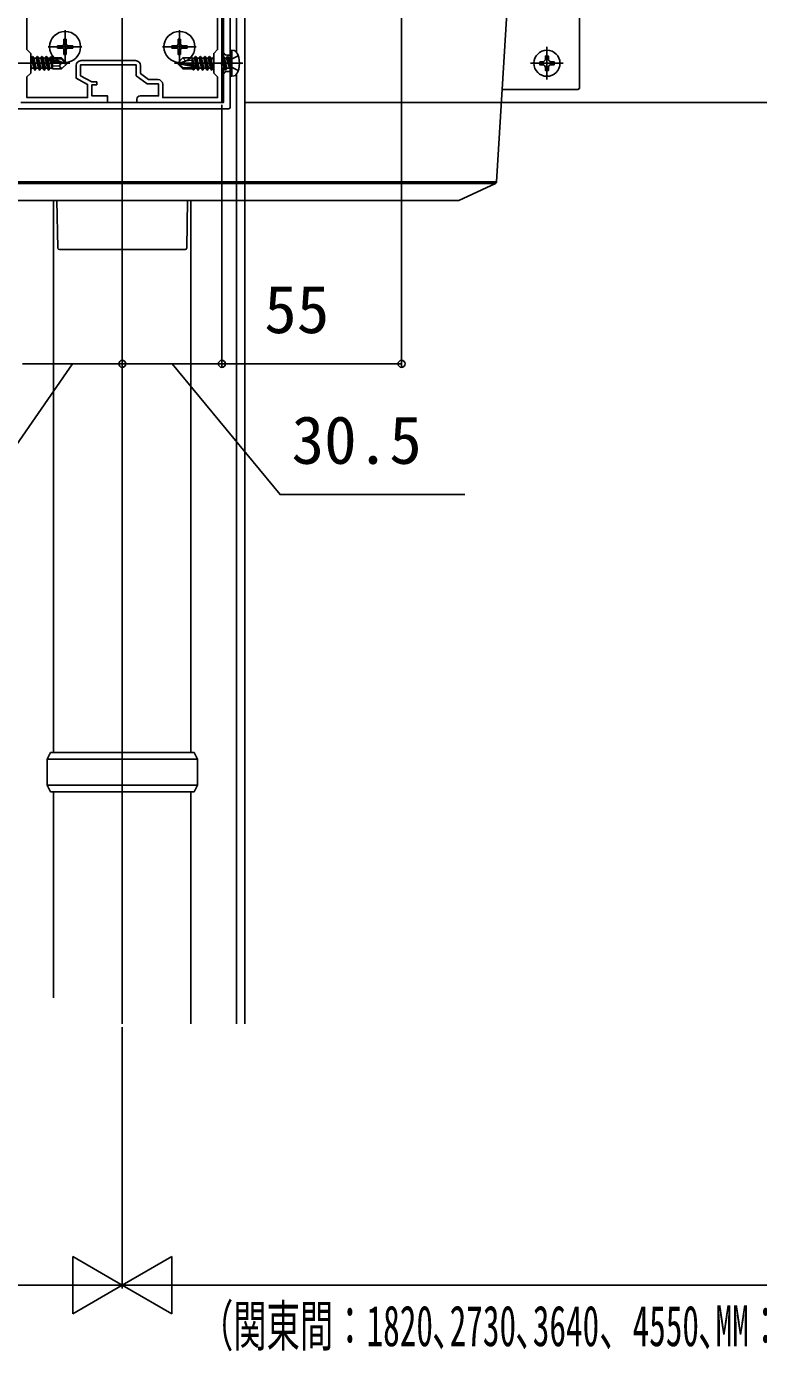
# Model space of a CAD drawing. Units: millimetres, scale not verified. Extents: x -875 to 875, y -1303 to 1296.
# Drawn here: x 18.2 to 242.3, y -160.5 to 245.1 of the extents above; entities that cross this region are included whole.
import ezdxf
from ezdxf.enums import TextEntityAlignment as Align

# ---------------------------------------------------------------- set-up
doc = ezdxf.new("R2010")
doc.units = ezdxf.units.MM
doc.header["$LTSCALE"] = 8
for name, color, linetype in [('0-2_YKK_11', 7, 'Continuous'), ('0-3_YKK_12', 2, 'Continuous'), ('0-4_YKK_13', 4, 'Continuous'), ('0-5_YKK_D', 6, 'Continuous')]:
    doc.layers.add(name, color=color, linetype=linetype)
doc.styles.add('ＭＳ ゴシック', font='')
doc.styles.get('ＭＳ ゴシック').set_extended_font_data('MS Gothic')

msp = doc.modelspace()

# ---------------------------------------------------------------- linework, layer by layer
at = {"layer": '0-2_YKK_11'}
msp.add_line((34.9, 234.603), (51.6, 234.603), dxfattribs=at)
for points in [[(78, 336.345), (78, 272.261), (77.88, 272.078), (77.88, 271.528), (78, 271.345), (78, 234.261), (77.88, 234.078), (77.88, 233.528), (78, 233.345), (78, 221.803), (52, 221.803), (52, 222.803)], [(18.3, 328.603), (18.3, 276.003), (19.5, 274.803), (19.5, 268.803), (18.3, 267.603), (18.3, 238.003), (19.5, 236.803), (19.5, 230.803), (18.3, 229.603), (18.3, 223.303), (36.9, 223.303), (36.9, 227.329), (33.4, 229.229), (33.4, 233.103)], [(59.9, 227.303), (59.9, 223.303), (76.7, 223.303), (76.7, 229.603), (75.5, 230.803), (75.5, 236.803), (76.7, 238.003), (76.7, 267.603)], [(53, 223.803), (58.6, 223.803), (58.6, 227.503), (55.1, 227.503), (51.8, 230.003), (51.8, 233.303), (34.7, 233.303), (34.7, 230.003), (38.2, 228.103), (39.7, 228.103), (39.7, 227.203), (38.2, 227.203), (38.2, 223.803), (43, 223.803), (43, 221.803), (17, 221.803)], [(53.1, 233.103), (53.1, 230.649), (55.537, 228.803), (58.4, 228.803)]]:
    msp.add_lwpolyline(points, dxfattribs=at)
for centre, radius, start, end in [((34.9, 233.103), 1.5, 90.00001, 179.99999), ((51.6, 233.103), 1.5, 0.00001, 89.99999), ((58.4, 227.303), 1.5, 0.00001, 89.99999), ((53, 222.803), 1, 90.00001, 179.99999)]:
    msp.add_arc(centre, radius, start, end, dxfattribs=at)
at = {"layer": '0-3_YKK_12'}
for p, q in [((47.5, 818.803), (47.5, -60.197)), ((82.5, 285.803), (82.5, 237.103)), ((82.5, 230.503), (82.5, -60.197)), ((85, 221.803), (164.093, 221.803))]:
    msp.add_line(p, q, dxfattribs=at)
for points in [[(85, 285.803), (85, 191.803), (85, -60.197)], [(164.093, 221.803), (580.407, 221.803), (660, 221.803)]]:
    msp.add_lwpolyline(points, dxfattribs=at)
at = {"layer": '0-4_YKK_13'}
for p, q in [((167.5, 286.803), (162.036, 197.471)), ((187.5, 286.803), (187.5, 226.303)), ((30, 233.653), (30, 243.953)), ((65, 233.653), (65, 243.953)), ((29.65, 241.153), (30.35, 241.153)), ((29.65, 241.153), (29.65, 239.653)), ((30.35, 241.153), (30.35, 239.653)), ((64.65, 241.153), (65.35, 241.153)), ((64.65, 241.153), (64.65, 239.653)), ((65.35, 241.153), (65.35, 239.653)), ((19.5, 235.353), (19.732, 235.353)), ((20.05, 235.903), (19.732, 235.353)), ((19.732, 235.353), (20.432, 232.253)), ((20.75, 231.703), (20.05, 235.903)), ((20.05, 235.903), (20.15, 235.903)), ((20.15, 235.903), (20.85, 231.703)), ((20.468, 235.353), (21.132, 235.353)), ((21.45, 235.903), (21.132, 235.353)), ((21.132, 235.353), (21.832, 232.253)), ((22.15, 231.703), (21.45, 235.903)), ((21.45, 235.903), (21.55, 235.903)), ((21.55, 235.903), (22.25, 231.703)), ((21.868, 235.353), (22.532, 235.353)), ((22.85, 235.903), (22.532, 235.353)), ((22.532, 235.353), (23.232, 232.253)), ((23.55, 231.703), (22.85, 235.903)), ((22.85, 235.903), (22.95, 235.903)), ((22.95, 235.903), (23.65, 231.703)), ((23.268, 235.353), (23.932, 235.353)), ((24.25, 235.903), (23.932, 235.353)), ((23.932, 235.353), (24.632, 232.253)), ((24.378, 235.135), (24.25, 235.903)), ((24.25, 235.903), (24.35, 235.903)), ((24.35, 235.903), (24.469, 235.19)), ((24.668, 235.353), (25.332, 235.353)), ((24.85, 238.803), (35.15, 238.803)), ((25.592, 235.803), (25.332, 235.353)), ((25.332, 235.353), (25.367, 235.2)), ((25.592, 235.803), (25.808, 235.803)), ((25.592, 235.803), (25.691, 235.203)), ((25.808, 235.803), (25.981, 235.503)), ((25.808, 235.803), (25.924, 235.203)), ((25.981, 235.503), (28.95, 235.503)), ((26.1, 235.503), (26.1, 235.203)), ((27.65, 239.153), (27.65, 238.453)), ((27.65, 239.153), (29.15, 239.153)), ((27.65, 238.453), (29.15, 238.453)), ((30.5, 233.953), (28.95, 235.503)), ((29.65, 237.953), (29.65, 236.453)), ((29.65, 236.453), (30.35, 236.453)), ((30.35, 237.953), (30.35, 236.453)), ((30.85, 239.153), (32.35, 239.153)), ((30.85, 238.453), (32.35, 238.453)), ((32.35, 239.153), (32.35, 238.453)), ((59.85, 238.803), (70.15, 238.803)), ((62.65, 239.153), (62.65, 238.453)), ((62.65, 239.153), (64.15, 239.153)), ((62.65, 238.453), (64.15, 238.453)), ((64.5, 233.953), (66.05, 235.503)), ((64.65, 237.953), (64.65, 236.453)), ((64.65, 236.453), (65.35, 236.453)), ((65.35, 237.953), (65.35, 236.453)), ((65.85, 239.153), (67.35, 239.153)), ((65.85, 238.453), (67.35, 238.453)), ((68.9, 235.503), (66.05, 235.503)), ((66.853, 234.545), (66.05, 235.503)), ((67.35, 239.153), (67.35, 238.453)), ((68.9, 235.503), (68.968, 235.353)), ((68.9, 233.227), (68.9, 235.503)), ((69.632, 235.353), (68.968, 235.353)), ((69.475, 233.107), (68.968, 235.353)), ((69.95, 235.903), (69.632, 235.353)), ((70.172, 232.963), (69.632, 235.353)), ((70.45, 232.905), (69.95, 235.903)), ((70.05, 235.903), (69.95, 235.903)), ((70.05, 235.903), (70.554, 232.877)), ((70.05, 235.903), (70.368, 235.353)), ((71.068, 232.253), (70.368, 235.353)), ((71.032, 235.353), (70.368, 235.353)), ((71.35, 235.903), (71.032, 235.353)), ((72.05, 231.703), (71.35, 235.903)), ((71.45, 235.903), (71.35, 235.903)), ((71.45, 235.903), (72.15, 231.703)), ((71.45, 235.903), (71.768, 235.353)), ((72.468, 232.253), (71.768, 235.353)), ((72.432, 235.353), (71.768, 235.353)), ((72.75, 235.903), (72.432, 235.353)), ((73.45, 231.703), (72.75, 235.903)), ((72.85, 235.903), (72.75, 235.903)), ((72.85, 235.903), (73.55, 231.703)), ((72.85, 235.903), (73.168, 235.353)), ((73.868, 232.253), (73.168, 235.353)), ((73.832, 235.353), (73.168, 235.353)), ((74.15, 235.903), (73.832, 235.353)), ((74.85, 231.703), (74.15, 235.903)), ((74.25, 235.903), (74.15, 235.903)), ((74.25, 235.903), (74.95, 231.703)), ((74.25, 235.903), (74.568, 235.353)), ((75.268, 232.253), (74.568, 235.353)), ((75.232, 235.353), (74.568, 235.353)), ((75.5, 235.816), (75.232, 235.353)), ((75.5, 234.168), (75.232, 235.353)), ((78.032, 235.353), (78, 235.353)), ((78.35, 235.903), (78.032, 235.353)), ((78.732, 232.253), (78.032, 235.353)), ((79.05, 231.703), (78.35, 235.903)), ((78.45, 235.903), (78.35, 235.903)), ((78.45, 235.903), (78.768, 235.353)), ((78.45, 235.903), (79.15, 231.703)), ((78.5, 235.816), (78.5, 237.303)), ((79.468, 232.253), (78.768, 235.353)), ((79.432, 235.353), (78.768, 235.353)), ((79.75, 235.903), (79.432, 235.353)), ((79.432, 235.353), (80.35, 232.303)), ((80, 236.303), (79.5, 236.303)), ((79.85, 235.903), (79.75, 235.903)), ((79.85, 235.903), (79.75, 235.903)), ((80.35, 232.303), (79.75, 235.903)), ((79.85, 235.903), (80.168, 235.353)), ((79.85, 235.903), (80.45, 232.303)), ((80.3, 235.353), (80.168, 235.353)), ((80.45, 232.303), (80.168, 235.353)), ((81, 237.803), (80.5, 237.715)), ((80.5, 229.891), (80.5, 237.715)), ((80.5, 231.303), (80.5, 236.303)), ((81, 237.803), (81.802, 237.661)), ((81, 229.803), (81, 237.803)), ((177.5, 228.803), (177.5, 238.803)), ((10.6, 233.803), (31.5, 233.803)), ((19.5, 233.438), (19.768, 232.253)), ((19.5, 231.789), (19.768, 232.253)), ((19.768, 232.253), (20.432, 232.253)), ((20.75, 231.703), (20.432, 232.253)), ((20.75, 231.703), (20.85, 231.703)), ((20.85, 231.703), (21.168, 232.253)), ((21.168, 232.253), (21.832, 232.253)), ((22.15, 231.703), (21.832, 232.253)), ((22.15, 231.703), (22.25, 231.703)), ((22.25, 231.703), (22.568, 232.253)), ((22.568, 232.253), (23.232, 232.253)), ((23.55, 231.703), (23.232, 232.253)), ((23.55, 231.703), (23.65, 231.703)), ((23.65, 231.703), (23.968, 232.253)), ((23.968, 232.253), (24.632, 232.253)), ((24.377, 235.135), (30.076, 233.953)), ((24.95, 231.703), (24.446, 234.728)), ((24.493, 234.712), (28.878, 233.803)), ((24.548, 235.203), (28.826, 235.203)), ((24.55, 234.7), (25.05, 231.703)), ((24.95, 231.703), (24.632, 232.253)), ((24.828, 234.643), (25.368, 232.253)), ((24.95, 231.703), (25.05, 231.703)), ((25.05, 231.703), (25.368, 232.253)), ((25.368, 232.253), (26.032, 232.253)), ((25.525, 234.498), (26.032, 232.253)), ((25.817, 234.438), (26.1, 232.72)), ((26.1, 232.103), (26.032, 232.253)), ((26.084, 234.382), (26.1, 234.299)), ((26.1, 234.379), (26.1, 232.103)), ((26.1, 232.103), (28.95, 232.103)), ((28.147, 233.06), (28.95, 232.103)), ((28.826, 235.203), (30.076, 233.953)), ((28.878, 233.803), (30.5, 233.803)), ((28.878, 233.803), (30.5, 233.653)), ((30.5, 233.653), (28.95, 232.103)), ((30.076, 233.953), (30.5, 233.953)), ((30.5, 233.653), (30.5, 233.953)), ((84.4, 233.803), (63.5, 233.803)), ((64.5, 233.953), (64.5, 233.653)), ((66.122, 233.803), (64.5, 233.953)), ((66.122, 233.803), (64.5, 233.803)), ((64.924, 233.653), (64.5, 233.653)), ((64.5, 233.653), (66.05, 232.103)), ((66.174, 232.403), (64.924, 233.653)), ((70.623, 232.471), (64.924, 233.653)), ((69.019, 232.103), (66.05, 232.103)), ((70.507, 232.893), (66.122, 233.803)), ((70.452, 232.403), (66.174, 232.403)), ((69.183, 233.168), (68.9, 234.886)), ((68.916, 233.223), (68.9, 233.307)), ((68.9, 232.103), (68.9, 232.403)), ((69.192, 231.803), (69.019, 232.103)), ((69.192, 231.803), (69.076, 232.403)), ((69.408, 231.803), (69.192, 231.803)), ((69.408, 231.803), (69.309, 232.403)), ((69.408, 231.803), (69.668, 232.253)), ((69.668, 232.253), (69.633, 232.406)), ((70.332, 232.253), (69.668, 232.253)), ((70.65, 231.703), (70.531, 232.416)), ((70.622, 232.47), (70.75, 231.703)), ((70.75, 231.703), (70.65, 231.703)), ((70.75, 231.703), (71.068, 232.253)), ((71.732, 232.253), (71.068, 232.253)), ((72.15, 231.703), (72.05, 231.703)), ((72.15, 231.703), (72.468, 232.253)), ((73.132, 232.253), (72.468, 232.253)), ((73.55, 231.703), (73.45, 231.703)), ((73.55, 231.703), (73.868, 232.253)), ((74.532, 232.253), (73.868, 232.253)), ((74.95, 231.703), (74.85, 231.703)), ((74.95, 231.703), (75.268, 232.253)), ((75.5, 232.253), (75.268, 232.253)), ((78.732, 232.253), (78.068, 232.253)), ((78.5, 230.303), (78.5, 232.253)), ((79.05, 231.703), (78.732, 232.253)), ((79.15, 231.703), (79.05, 231.703)), ((79.15, 231.703), (79.468, 232.253)), ((80.3, 232.253), (79.468, 232.253)), ((80, 231.303), (79.5, 231.303)), ((80, 231.303), (80.5, 231.303)), ((80.45, 232.303), (80.35, 232.303)), ((80.5, 231.303), (80.5, 220.303)), ((172.5, 233.803), (182.5, 233.803)), ((176.18, 234.243), (175.3, 234.243)), ((178.82, 233.363), (179.7, 233.363)), ((81, 229.803), (80.5, 229.891)), ((81, 229.803), (81.802, 229.944)), ((187, 225.803), (163.769, 225.803)), ((80, 219.803), (15, 219.803)), ((-42.5, 197.471), (137.5, 197.471)), ((137.5, 197.471), (162.036, 197.471)), ((161.748, 197.048), (150.5, 191.803)), ((137.5, 191.803), (-42.5, 191.803)), ((26.5, 22.803), (26.5, 191.803)), ((27.5, 191.803), (27.753, 177.294)), ((67.247, 177.294), (67.5, 191.803)), ((68.5, 191.803), (68.5, 22.803)), ((150.5, 191.803), (137.5, 191.803)), ((47.5, 176.803), (28.253, 176.803)), ((66.747, 176.803), (47.5, 176.803)), ((24.5, 20.803), (25.5, 22.803)), ((24.5, 12.803), (24.5, 20.803)), ((24.5, 20.803), (70.5, 20.803)), ((69.5, 22.803), (25.5, 22.803)), ((69.5, 22.803), (70.5, 20.803)), ((25.5, 10.803), (24.5, 12.803)), ((70.5, 12.803), (69.5, 10.803)), ((25.5, 10.803), (69.5, 10.803)), ((26.5, -52.197), (26.5, 10.803)), ((68.5, 10.803), (68.5, -60.197))]:
    msp.add_line(p, q, dxfattribs=at)
for points in [[(78.5, 237.303), (78.5, 286.803), (80, 286.803)], [(80, 286.803), (80.5, 286.803), (80.5, 236.303), (80, 236.303)], [(20.15, 235.903), (20.468, 235.353), (21.168, 232.253)], [(21.55, 235.903), (21.868, 235.353), (22.568, 232.253)], [(22.95, 235.903), (23.268, 235.353), (23.968, 232.253)], [(24.35, 235.903), (24.668, 235.353), (24.701, 235.203)], [(72.05, 231.703), (71.732, 232.253), (71.032, 235.353)], [(73.45, 231.703), (73.132, 232.253), (72.432, 235.353)], [(74.85, 231.703), (74.532, 232.253), (73.832, 235.353)], [(82.995, 236.061), (80.763, 234.948), (80.154, 233.803)], [(177.94, 235.123), (177.94, 236.003), (177.06, 236.003), (177.06, 235.123)], [(28.878, 233.803), (28.147, 233.06), (26.1, 232.903)], [(66.122, 233.803), (66.853, 234.545), (68.9, 234.703)], [(70.65, 231.703), (70.332, 232.253), (70.299, 232.403)], [(78, 232.136), (78.068, 232.253), (78, 232.552)], [(82.995, 231.545), (80.763, 232.658), (80.154, 233.803)], [(175.3, 234.243), (175.3, 233.363), (176.18, 233.363)], [(177.06, 232.483), (177.06, 231.603), (177.94, 231.603), (177.94, 232.483)], [(179.7, 233.363), (179.7, 234.243), (178.82, 234.243)], [(16.5, 221.803), (78.5, 221.803), (78.5, 230.303)], [(161.748, 197.048), (137.5, 197.048), (-42.5, 197.048)], [(70.5, 20.803), (70.5, 12.803), (24.5, 12.803)]]:
    msp.add_lwpolyline(points, dxfattribs=at)
for centre, radius in [((30, 238.803), 4.75), ((65, 238.803), 4.75), ((177.5, 233.803), 4)]:
    msp.add_circle(centre, radius, dxfattribs=at)
for centre, radius, start, end in [((29.15, 239.653), 0.5, 270, 0), ((30.85, 239.653), 0.5, 180, 270), ((64.15, 239.653), 0.5, 270, 0), ((65.85, 239.653), 0.5, 180, 270), ((29.15, 237.953), 0.5, 0, 90), ((30.85, 237.953), 0.5, 90, 180), ((64.15, 237.953), 0.5, 0, 90), ((65.85, 237.953), 0.5, 90, 180), ((79.5, 237.303), 1, 180, 270), ((80.3, 235.553), 0.2, 270, 0), ((81.646, 236.775), 0.9, 32.05588, 80), ((76.9, 233.803), 6.5, 327.94412, 32.05588), ((24.548, 234.954), 0.248, 90, 257.19096), ((70.452, 232.651), 0.248, 270, 77.19096), ((79.5, 230.303), 1, 90, 180), ((80.3, 232.053), 0.2, 0, 90), ((176.18, 235.123), 0.88, 270, 0), ((176.18, 232.483), 0.88, 0, 90), ((178.82, 235.123), 0.88, 180, 270), ((178.82, 232.483), 0.88, 90, 180), ((81.646, 230.831), 0.9, 280, 327.94412), ((187, 226.303), 0.5, 270, 0), ((80, 220.303), 0.5, 270, 0), ((161.537, 197.501), 0.5, 295, 356.5), ((28.253, 177.303), 0.5, 181, 270), ((66.747, 177.303), 0.5, 270, 359)]:
    msp.add_arc(centre, radius, start, end, dxfattribs=at)
at = {"layer": '0-5_YKK_D'}
for p, q in [((133, 286.103), (133, 140.803)), ((78, 221.103), (78, 140.803)), ((78, 221.103), (78, 140.803)), ((47.5, 141.803), (17, 141.803)), ((47.5, 141.803), (78, 141.803)), ((78, 141.803), (133, 141.803)), ((47.5, -61.197), (47.5, -141.197)), ((47.5, -61.197), (47.5, -141.197)), ((47.5, -140.197), (32.345, -131.447)), ((32.345, -131.447), (32.345, -148.947)), ((47.5, -140.197), (62.655, -131.447)), ((62.655, -148.947), (62.655, -131.447)), ((-585, -140.197), (30, -140.197)), ((47.5, -140.197), (17.189, -140.197)), ((47.5, -140.197), (32.345, -148.947)), ((47.5, -140.197), (62.655, -148.947)), ((47.5, -140.197), (77.811, -140.197)), ((65, -140.197), (680, -140.197))]:
    msp.add_line(p, q, dxfattribs=at)
for points in [[(32.25, 141.803), (4.544, 101.803), (-52.047, 101.803)], [(62.75, 141.803), (95.801, 101.803), (152.392, 101.803)]]:
    msp.add_lwpolyline(points, dxfattribs=at)
for centre in [(47.5, 141.803), (47.5, 141.803), (78, 141.803), (78, 141.803), (133, 141.803)]:
    msp.add_circle(centre, 1.075, dxfattribs=at)

# ---------------------------------------------------------------- texts
at = {"layer": '0-5_YKK_D', "style": 'ＭＳ ゴシック'}
for s, p in [('55', (90.955, 146.803)), ('30.5', (99.324, 106.803))]:
    msp.add_text(s, height=14.66, dxfattribs=at).set_placement(p, align=Align.BOTTOM_LEFT)
at = {"layer": '0-5_YKK_D', "style": 'ＭＳ ゴシック', "width": 0.6}
msp.add_text('（関東間：1820､2730､3640、4550､MM：2000､3000､4000､5000、九州・四国間：1910､2865､3820、4775）', height=12.46, dxfattribs=at).set_placement((71.294, -162.595), align=Align.BOTTOM_LEFT)

doc.saveas('drawing.dxf')
